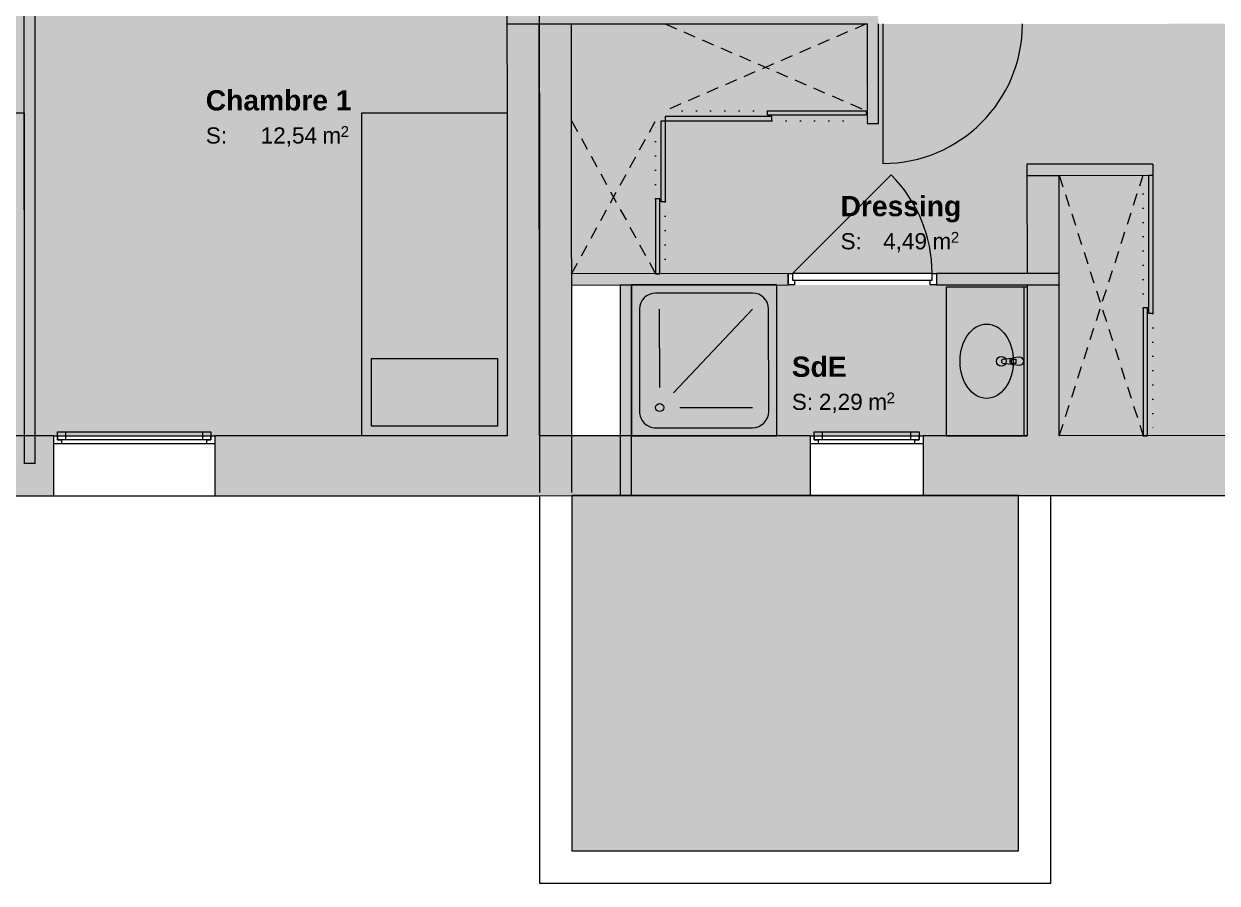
# Model space of a CAD drawing. Header units: millimetres. Extents: x 318905 to 439572, y -5133 to 105868.
# Drawn here: x 364778 to 372168, y 95008 to 100326 of the extents above; entities that cross this region are included whole.
import ezdxf

# ---------------------------------------------------------------- set-up
doc = ezdxf.new("R2010")
doc.units = ezdxf.units.MM
doc.header["$MEASUREMENT"] = 0
doc.linetypes.add('Pointillé', pattern=[88.194442, 0, -88.194442])
doc.linetypes.add('Tirets petits', pattern=[125, 75, -50])
for name, color, linetype, lineweight in [('2D - Dessins placés (Géomètre)_Stylo_No__1', 7, 'Continuous', 5), ('INTI_Agencement_Stylo_No__1', 7, 'Continuous', 5), ('INTI_Agencement_Stylo_No__142', 8, 'Continuous', 0), ('INTI_HACHURES_Stylo_No__1', 7, 'Continuous', 5), ('INTI_Mobilier_Stylo_No__1', 7, 'Continuous', 5), ('Marques & Zones_Stylo_No__1', 7, 'Continuous', 5), ('Murs ext - Périphériques_Stylo_No__1', 7, 'Continuous', 5), ('Murs ext - Périphériques_Stylo_No__41', 7, 'Continuous', 20)]:
    doc.layers.add(name, color=color, linetype=linetype, lineweight=lineweight)
doc.layers.add('INTI_Agencement', color=7, linetype='Continuous')
doc.layers.add('Marques & Zones', color=7, linetype='Continuous')
doc.layers.add('INTI_HACHURES_Stylo_No__253', color=7, linetype='Continuous', lineweight=13, true_color=0xb6d398)
doc.layers.add('INTI_Mobilier_Stylo_No__81', color=7, linetype='Continuous', lineweight=13, true_color=0x6a6a6a)
doc.styles.add('STYLE_GENERE_1', font='Arial')
doc.styles.add('STYLE_GENERE_2', font='Arial')

# ---------------------------------------------------------------- blocks, each defined once
blk = doc.blocks.new('Armoire[40]', base_point=(369994.1, 100326.1))
at = {"layer": 'INTI_Agencement_Stylo_No__1', "linetype": 'Pointillé'}
for p, q in [((369383.8, 99788.7), (368750, 99788.6)), ((369410.2, 99726), (369994.2, 99726.1))]:
    blk.add_line(p, q, dxfattribs=at)
at = {"layer": 'INTI_Agencement_Stylo_No__1', "linetype": 'Continuous'}
for p, q in [((369383.8, 99788.7), (369994.2, 99788.8)), ((369383.8, 99761.8), (369383.8, 99788.7)), ((369994.2, 99788.8), (369994.2, 99761.9)), ((369410.2, 99752.9), (368750, 99752.7)), ((368750, 99752.7), (368750, 99725.9)), ((368750, 99725.9), (369410.2, 99726)), ((369994.2, 99761.9), (369383.8, 99761.8)), ((369410.2, 99726), (369410.2, 99752.9))]:
    blk.add_line(p, q, dxfattribs=at)
at = {"layer": 'INTI_Agencement_Stylo_No__142', "linetype": 'Tirets petits'}
for p, q in [((368749.9, 100325.9), (369994.2, 99788.8)), ((369994.1, 100326.1), (368750, 99788.6))]:
    blk.add_line(p, q, dxfattribs=at)
blk = doc.blocks.new('Armoire[43]', base_point=(371190.3, 97777))
at = {"layer": 'INTI_Agencement_Stylo_No__1', "linetype": 'Pointillé'}
for p, q in [((371709.6, 98567.7), (371709.4, 99388.8)), ((371770.2, 98533.5), (371770.3, 97777.1))]:
    blk.add_line(p, q, dxfattribs=at)
at = {"layer": 'INTI_Agencement_Stylo_No__1', "linetype": 'Continuous'}
for p, q in [((371744.2, 98533.5), (371744.1, 99388.8)), ((371744.1, 99388.8), (371770, 99388.8)), ((371770, 99388.8), (371770.2, 98533.5)), ((371735.5, 98567.8), (371709.6, 98567.7)), ((371709.6, 98567.7), (371709.7, 97777.1)), ((371735.7, 97777.1), (371735.5, 98567.8)), ((371770.2, 98533.5), (371744.2, 98533.5)), ((371709.7, 97777.1), (371735.7, 97777.1))]:
    blk.add_line(p, q, dxfattribs=at)
at = {"layer": 'INTI_Agencement_Stylo_No__142', "linetype": 'Tirets petits'}
for p, q in [((371190, 99388.7), (371709.7, 97777.1)), ((371190.3, 97777), (371709.4, 99388.8))]:
    blk.add_line(p, q, dxfattribs=at)
blk = doc.blocks.new('Plan multi vasques 20[44]', base_point=(370990.2, 98238.2))
at = {"layer": 'INTI_Mobilier_Stylo_No__1', "linetype": 'Continuous'}
for p, q in [((370490.2, 98699.4), (370990.2, 98699.5)), ((370490.2, 98699.4), (370490.3, 97776.9)), ((370970.2, 98699.5), (370970.3, 97777)), ((370990.2, 98699.5), (370990.3, 97777)), ((370893.8, 98255.9), (370840.8, 98249.3)), ((370840.8, 98227.1), (370893.8, 98220.5)), ((370945.2, 98263.2), (370903.3, 98259.2)), ((370903.3, 98217.2), (370945.2, 98213.2)), ((370905.4, 98251.8), (370920.3, 98251.8)), ((370920.3, 98224.6), (370905.4, 98224.6)), ((370920.3, 98251.8), (370920.3, 98224.6)), ((370490.3, 97776.9), (370990.3, 97777))]:
    blk.add_line(p, q, dxfattribs=at)
blk.add_circle((370831.3, 98238.2), 30, dxfattribs=at)
for centre, radius, start, end in [((370842.2, 98238.2), 11.2, 97.14813, 262.87028), ((370905.2, 98238.2), 21.1, 122.78023, 237.23818), ((370905.4, 98238.2), 13.6, 90.0092, 270.0092), ((370905.2, 98238.2), 21.1, 95.17881, 122.78023), ((370905.2, 98238.2), 21.1, 237.23818, 264.8396), ((370945.2, 98238.2), 25, 270.0092, 90.0092)]:
    blk.add_arc(centre, radius, start, end, dxfattribs=at)
blk.add_ellipse((370740.2, 98238.2), major_axis=(0, 230), ratio=0.717391, dxfattribs=at)
blk = doc.blocks.new('Douche rectangulaire 20[45]', base_point=(368540.3, 97776.6))
at = {"layer": 'INTI_Mobilier_Stylo_No__81', "linetype": 'Continuous'}
for p, q in [((369440.1, 98710.2), (368540.1, 98710.1)), ((368540.1, 98710.1), (368540.3, 97776.6)), ((369290.2, 98660.2), (368690.2, 98660.1)), ((369440.3, 97776.7), (369440.1, 98710.2)), ((368590.2, 98560.1), (368590.3, 97926.6)), ((368715.3, 98076.6), (368715.2, 98560.1)), ((368801, 98042.6), (369290.2, 98560.2)), ((369390.3, 97926.7), (369390.2, 98560.2)), ((368840.3, 97951.6), (369290.3, 97951.7)), ((368540.3, 97776.6), (369440.3, 97776.7)), ((368690.3, 97826.6), (369290.3, 97826.7))]:
    blk.add_line(p, q, dxfattribs=at)
blk.add_circle((368715.3, 97951.6), 25, dxfattribs=at)
for centre, start, end in [((368690.2, 98560.1), 90.0092, 180.0092), ((369290.2, 98560.2), 0.0092, 90.0092), ((368690.3, 97926.6), 180.0092, 270.0092), ((369290.3, 97926.7), 270.0092, 0.0092)]:
    blk.add_arc(centre, 100, start, end, dxfattribs=at)
blk = doc.blocks.new('Armoire[52]', base_point=(368170.1, 98780))
at = {"layer": 'INTI_Agencement_Stylo_No__1', "linetype": 'Pointillé'}
for p, q in [((368689.5, 99244.1), (368689.4, 99726)), ((368750.1, 99224), (368750.1, 98780.1))]:
    blk.add_line(p, q, dxfattribs=at)
at = {"layer": 'INTI_Agencement_Stylo_No__1', "linetype": 'Continuous'}
for p, q in [((368724.1, 99224), (368724, 99726)), ((368724, 99726), (368750, 99726)), ((368750, 99726), (368750.1, 99224)), ((368689.5, 99244.1), (368689.5, 98780.1)), ((368715.4, 99244.1), (368689.5, 99244.1)), ((368715.5, 98780.1), (368715.4, 99244.1)), ((368750.1, 99224), (368724.1, 99224)), ((368689.5, 98780.1), (368715.5, 98780.1))]:
    blk.add_line(p, q, dxfattribs=at)
at = {"layer": 'INTI_Agencement_Stylo_No__142', "linetype": 'Tirets petits'}
for p, q in [((368170, 99725.9), (368689.5, 98780.1)), ((368170.1, 98780), (368689.4, 99726))]:
    blk.add_line(p, q, dxfattribs=at)
blk = doc.blocks.new('Lit 20[54]', base_point=(366870.6, 99776.2))
at = {"layer": 'INTI_Mobilier_Stylo_No__81', "linetype": 'Continuous'}
for p, q in [((366870.3, 97776.2), (366870.6, 99776.2)), ((366870.6, 99776.2), (367770.6, 99776)), ((367770.6, 99776), (367770.3, 97776)), ((366930.3, 97836.2), (366930.4, 98256.2)), ((366930.4, 98256.2), (367710.4, 98256)), ((367710.4, 98256), (367710.3, 97836)), ((367770.3, 97776), (366870.3, 97776.2)), ((367710.3, 97836), (366930.3, 97836.2))]:
    blk.add_line(p, q, dxfattribs=at)
blk = doc.blocks.new('Lit 20[55]', base_point=(363879, 99776.2))
at = {"layer": 'INTI_Mobilier_Stylo_No__81', "linetype": 'Continuous'}
for p, q in [((363878.7, 97776.2), (363879, 99776.2)), ((363879, 99776.2), (364779, 99776)), ((364779, 99776), (364778.7, 97776)), ((363938.7, 97836.2), (363938.8, 98256.2)), ((363938.8, 98256.2), (364718.8, 98256.1)), ((364718.8, 98256.1), (364718.7, 97836.1)), ((364778.7, 97776), (363878.7, 97776.2)), ((364718.7, 97836.1), (363938.7, 97836.2))]:
    blk.add_line(p, q, dxfattribs=at)

msp = doc.modelspace()

# ---------------------------------------------------------------- hatches: boundary and pattern name
at = {"layer": 'INTI_HACHURES_Stylo_No__253', "linetype": 'Continuous'}
msp.add_hatch(color=256, dxfattribs=at).paths.add_polyline_path([(368170.712, 95208.414), (370937.282, 95208.859), (370936.929, 97406.96), (368170.359, 97406.516)])
at = {"layer": 'Marques & Zones', "linetype": 'Continuous', "lineweight": 0, "true_color": 0xebf5fc}
for points in [[(364848.033, 101786.676), (364848.677, 97776.05), (367770.3, 97776.034), (367769.561, 102374.931), (366378.75, 102374.708), (366378.844, 101786.922)], [(361320.765, 100744.99), (361321.242, 97776.049), (364778.677, 97776.05), (364778.2, 100745.545)], [(368169.89, 100325.786), (368170.139, 98779.994), (370990.139, 98780.447), (370990.03, 99458.69), (371190.03, 99458.723), (371189.89, 100326.271), (370069.89, 100326.091), (370069.988, 99715.252), (369993.865, 99715.24), (369999.89, 100326.08)], [(371190.3, 97777.033), (375776.339, 97778.418), (375775.93, 100327.008), (372087.91, 100326.416), (371189.89, 100326.271)], [(368540.15, 98710.054), (368540.3, 97776.574), (370990.3, 97776.967), (370990.203, 98376.967), (370990.15, 98710.447)]]:
    msp.add_hatch(color=7, dxfattribs=at).paths.add_polyline_path(points)
at = {"layer": 'Murs ext - Périphériques_Stylo_No__1', "linetype": 'Continuous'}
for points in [[(364778.704, 97606.106), (364848.704, 97606.117), (364848.181, 100866.676), (364778.181, 100866.664)], [(367769.879, 100395.722), (367769.89, 100325.722), (367969.89, 100325.754), (367969.879, 100395.754)], [(368169.89, 100325.786), (368169.879, 100395.786), (367969.879, 100395.754), (367969.89, 100325.754)], [(368169.89, 100325.786), (370069.89, 100326.091), (370069.879, 100396.091), (368169.879, 100395.786)], [(367769.89, 100325.722), (367770.3, 97776.034), (367970.359, 97406.033), (367969.89, 100325.754)], [(367969.89, 100325.754), (367970.356, 97426.197), (368170.356, 97426.229), (368169.89, 100325.786)], [(369999.89, 100326.08), (369999.989, 99709.615), (370069.989, 99709.626), (370069.89, 100326.091)], [(371190.041, 99388.723), (371770.041, 99388.816), (371770.03, 99458.816), (370990.03, 99458.69)], [(370990.03, 99458.69), (370990.041, 99388.69), (371190.041, 99388.723)], [(370990.041, 99388.69), (370990.139, 98780.447), (371190.139, 98780.479), (371190.041, 99388.723)], [(368170.139, 98779.994), (368170.15, 98709.994), (369510.239, 98710.21), (369510.228, 98780.21)], [(370430.228, 98780.357), (370430.239, 98710.357), (370990.15, 98710.447), (370990.139, 98780.447)], [(370990.139, 98780.447), (370990.15, 98710.447), (371190.15, 98710.479), (371190.139, 98780.479)], [(368470.15, 98710.043), (368470.359, 97406.518), (368540.359, 97406.53), (368540.15, 98710.054)], [(370990.15, 98710.447), (370990.3, 97776.967), (371190.3, 97777.028), (371190.15, 98710.479)], [(363960.831, 97776.043), (363960.83, 97406.043), (364960.83, 97406.041), (364960.831, 97776.041)], [(365960.831, 97776.038), (365960.83, 97406.038), (367970.359, 97406.033), (367770.3, 97776.034)], [(367970.3, 97776.052), (367970.359, 97406.052), (369646.496, 97406.56), (369646.384, 97776.56)], [(370346.384, 97776.772), (370346.496, 97406.772), (373452.762, 97407.714), (373452.649, 97777.714)]]:
    msp.add_hatch(color=256, dxfattribs=at).paths.add_polyline_path(points)

# ---------------------------------------------------------------- linework, layer by layer
at = {"layer": '2D - Dessins placés (Géomètre)_Stylo_No__1', "linetype": 'Continuous', "flags": 128}
msp.add_lwpolyline([(367970.359, 97406.033), (367970.744, 95008.398), (371137.314, 95008.662), (371136.929, 97406.551)], dxfattribs=at)
at = {"layer": 'INTI_HACHURES_Stylo_No__1', "linetype": 'Continuous', "flags": 128}
msp.add_lwpolyline([(368170.712, 95208.414), (370937.282, 95208.859), (370936.929, 97406.96), (368170.359, 97406.516)], close=True, dxfattribs=at)
at = {"layer": 'Murs ext - Périphériques_Stylo_No__1', "linetype": 'Continuous'}
for p, q in [((370097.89, 100326.096), (370098.029, 99462.096)), ((369538.228, 98780.214), (370149.07, 99391.252)), ((369510.228, 98780.21), (369538.228, 98780.214)), ((369510.239, 98710.21), (369510.228, 98780.21)), ((369510.228, 98780.21), (369510.239, 98710.21)), ((369510.228, 98780.21), (369510.239, 98710.21)), ((370402.228, 98780.353), (369538.228, 98780.214)), ((369538.228, 98780.214), (369538.235, 98740.214)), ((369538.228, 98780.214), (369538.235, 98740.214)), ((369538.235, 98740.214), (370402.235, 98740.353)), ((369538.235, 98740.214), (369550.235, 98740.216)), ((369550.235, 98740.216), (369550.239, 98710.216)), ((370390.235, 98740.351), (370402.235, 98740.353)), ((370390.239, 98710.351), (370390.235, 98740.351)), ((370402.228, 98780.353), (370430.228, 98780.357)), ((370402.235, 98740.353), (370402.228, 98780.353)), ((370402.235, 98740.353), (370402.228, 98780.353)), ((370430.228, 98780.357), (370430.239, 98710.357)), ((370430.228, 98780.357), (370430.239, 98710.357)), ((370430.228, 98780.357), (370430.239, 98710.357)), ((369550.239, 98710.216), (369510.239, 98710.21)), ((370430.239, 98710.357), (370390.239, 98710.351)), ((364960.831, 97776.041), (365960.831, 97776.038)), ((364960.831, 97776.041), (364985.831, 97776.041)), ((364960.831, 97776.041), (364960.831, 97726.041)), ((364960.831, 97776.041), (364960.831, 97726.041)), ((364985.831, 97801.041), (365035.831, 97801.04)), ((364985.831, 97751.041), (364985.831, 97801.041)), ((364985.831, 97776.041), (364985.831, 97751.041)), ((365035.831, 97801.04), (365885.831, 97801.038)), ((365035.831, 97801.04), (365035.831, 97751.04)), ((365035.831, 97801.04), (365885.831, 97801.038)), ((365035.831, 97776.04), (365885.831, 97776.038)), ((365885.831, 97751.038), (365885.831, 97801.038)), ((365885.831, 97801.038), (365935.831, 97801.038)), ((365935.831, 97801.038), (365935.831, 97751.038)), ((365935.831, 97751.038), (365935.831, 97776.038)), ((365935.831, 97776.038), (365960.831, 97776.038)), ((365960.831, 97776.038), (365960.831, 97726.038)), ((365960.831, 97776.038), (365960.831, 97726.038)), ((369646.384, 97776.56), (370346.384, 97776.772)), ((369646.384, 97776.56), (369671.384, 97776.568)), ((369646.384, 97776.56), (369646.399, 97726.56)), ((369646.384, 97776.56), (369646.399, 97726.56)), ((369671.377, 97801.568), (369721.377, 97801.583)), ((369671.392, 97751.568), (369671.377, 97801.568)), ((369671.384, 97776.568), (369671.392, 97751.568)), ((369721.377, 97801.583), (370271.377, 97801.75)), ((369721.377, 97801.583), (370271.377, 97801.75)), ((369721.377, 97801.583), (369721.392, 97751.583)), ((369721.384, 97776.583), (370271.384, 97776.75)), ((370271.377, 97801.75), (370321.377, 97801.765)), ((370271.392, 97751.75), (370271.377, 97801.75)), ((370321.377, 97801.765), (370321.392, 97751.765)), ((370321.384, 97776.765), (370346.384, 97776.772)), ((370321.392, 97751.765), (370321.384, 97776.765)), ((370346.384, 97776.772), (370346.399, 97726.772)), ((370346.384, 97776.772), (370346.399, 97726.772)), ((364960.831, 97726.041), (364960.83, 97406.041)), ((365010.831, 97726.041), (364960.831, 97726.041)), ((364985.831, 97751.041), (365010.831, 97751.041)), ((365035.831, 97751.04), (364985.831, 97751.041)), ((365010.831, 97751.041), (365010.831, 97726.041)), ((365910.831, 97726.038), (365010.831, 97726.041)), ((365885.831, 97751.038), (365035.831, 97751.04)), ((365935.831, 97751.038), (365885.831, 97751.038)), ((365910.831, 97726.038), (365910.831, 97751.038)), ((365910.831, 97751.038), (365935.831, 97751.038)), ((365960.831, 97726.038), (365910.831, 97726.038)), ((365960.831, 97726.038), (365960.83, 97406.038)), ((369696.399, 97726.575), (369646.399, 97726.56)), ((369646.399, 97726.56), (369646.496, 97406.56)), ((369721.392, 97751.583), (369671.392, 97751.568)), ((369671.392, 97751.568), (369696.392, 97751.575)), ((369696.392, 97751.575), (369696.399, 97726.575)), ((370296.399, 97726.757), (369696.399, 97726.575)), ((370271.392, 97751.75), (369721.392, 97751.583)), ((370321.392, 97751.765), (370271.392, 97751.75)), ((370296.392, 97751.757), (370321.392, 97751.765)), ((370296.399, 97726.757), (370296.392, 97751.757)), ((370346.399, 97726.772), (370296.399, 97726.757)), ((370346.399, 97726.772), (370346.496, 97406.772)), ((364960.83, 97406.041), (365960.83, 97406.038)), ((369646.496, 97406.56), (370346.496, 97406.772))]:
    msp.add_line(p, q, dxfattribs=at)
for centre, start, end in [((370097.89, 100326.096), 270.0092022, 0.0092022), ((369538.228, 98780.214), 0.0092022, 45.0092022)]:
    msp.add_arc(centre, 864, start, end, dxfattribs=at)
at = {"layer": 'Murs ext - Périphériques_Stylo_No__41', "linetype": 'Continuous'}
for p, q in [((367769.89, 100325.722), (367969.89, 100325.754)), ((367969.89, 100325.754), (368169.89, 100325.786)), ((370990.041, 99388.69), (371190.041, 99388.723)), ((369510.228, 98780.21), (369510.239, 98710.21)), ((370430.228, 98780.357), (370430.239, 98710.357)), ((371190.139, 98780.479), (370990.139, 98780.447)), ((370990.15, 98710.447), (371190.15, 98710.479)), ((364960.831, 97776.041), (364960.831, 97726.041)), ((365960.831, 97776.038), (365960.831, 97726.038)), ((369646.384, 97776.56), (369646.399, 97726.56)), ((370346.384, 97776.772), (370346.399, 97726.772)), ((364960.831, 97726.041), (364960.83, 97406.041)), ((365960.831, 97726.038), (365960.83, 97406.038)), ((369646.399, 97726.56), (369646.496, 97406.56)), ((370346.399, 97726.772), (370346.496, 97406.772))]:
    msp.add_line(p, q, dxfattribs=at)
at = {"layer": 'Murs ext - Périphériques_Stylo_No__41', "linetype": 'Continuous', "flags": 128}
for points in [[(367769.561, 102374.931), (367770.3, 97776.034)], [(367969.561, 102374.963), (367970.356, 97426.197)], [(364848.704, 97606.117), (364848.181, 100866.676)], [(364778.2, 100745.545), (364778.704, 97606.106)], [(367970.3, 97776.052), (367969.89, 100325.754)], [(368169.89, 100325.786), (369999.89, 100326.08)], [(368170.356, 97426.229), (368169.89, 100325.786)], [(369999.89, 100326.08), (369999.989, 99709.615)], [(370069.989, 99709.626), (370069.89, 100326.091)], [(369999.989, 99709.615), (370069.989, 99709.626)], [(371770.03, 99458.816), (370990.03, 99458.69)], [(370990.03, 99458.69), (370990.041, 99388.69)], [(371770.03, 99458.816), (371770.041, 99388.816)], [(370990.041, 99388.69), (370990.139, 98780.447)], [(371190.041, 99388.723), (371770.041, 99388.816)], [(371190.3, 97777.028), (371190.041, 99388.723)], [(369510.228, 98780.21), (368170.139, 98779.994)], [(368170.139, 98779.994), (368170.15, 98709.994)], [(370990.139, 98780.447), (370430.228, 98780.357)], [(368170.15, 98709.994), (369510.239, 98710.21)], [(368540.15, 98710.054), (368470.15, 98710.043)], [(368470.15, 98710.043), (368470.359, 97406.518)], [(368540.359, 97406.53), (368540.15, 98710.054)], [(370430.239, 98710.357), (370990.15, 98710.447)], [(370990.15, 98710.447), (370990.3, 97776.967)], [(364960.831, 97776.041), (363960.831, 97776.043)], [(367770.3, 97776.034), (365960.831, 97776.038)], [(369646.384, 97776.56), (367970.3, 97776.052)], [(370990.3, 97776.967), (370346.384, 97776.772)], [(373452.649, 97777.714), (371190.3, 97777.028)], [(364848.704, 97606.117), (364778.704, 97606.106)], [(363960.83, 97406.043), (364960.83, 97406.041)], [(365960.83, 97406.038), (367970.359, 97406.033)], [(367970.359, 97406.052), (369646.496, 97406.56)], [(368470.359, 97406.518), (368540.359, 97406.53)], [(370346.496, 97406.772), (373452.762, 97407.714)]]:
    msp.add_lwpolyline(points, dxfattribs=at)

# ---------------------------------------------------------------- block references
at = {"layer": 'INTI_Agencement', "color": 104, "linetype": 'Continuous', "lineweight": 5, "true_color": 0x029e21}
for name, p in [('Armoire[40]', (369994.075, 100326.079)), ('Armoire[52]', (368170.139, 98779.996)), ('Armoire[43]', (371190.3, 97777.03))]:
    msp.add_blockref(name, p, dxfattribs=at)
at = {"layer": 'INTI_Mobilier_Stylo_No__1', "linetype": 'Continuous'}
msp.add_blockref('Plan multi vasques 20[44]', (370990.226, 98238.212), dxfattribs=at)
at = {"layer": 'INTI_Mobilier_Stylo_No__81', "linetype": 'Continuous'}
for name, p in [('Lit 20[55]', (363879.008, 99776.19)), ('Lit 20[54]', (366870.631, 99776.183)), ('Douche rectangulaire 20[45]', (368540.3, 97776.574))]:
    msp.add_blockref(name, p, dxfattribs=at)

# ---------------------------------------------------------------- texts
at = {"layer": 'Marques & Zones_Stylo_No__1', "linetype": 'Continuous', "attachment_point": 1, "rotation": 0.0092022}
for s, insert, char_height, style in [('\\A1;{\\pql;\\pt0;\\fArial|b1|i0|c0|p34;Chambre 1}', (365904.367, 99915.541), 125, 'STYLE_GENERE_1'), ('\\A1;{\\pql;\\fArial|b0|i0|c0|p34;2}', (366739.577, 99693.295), 66.66667, 'STYLE_GENERE_2'), ('\\A1;{\\pql;\\pt0;\\fArial|b0|i0|c0|p34;S: }', (365904.404, 99685.541), 100, 'STYLE_GENERE_2'), ('\\A1;{\\pql;\\fArial|b0|i0|c0|p34;12,54}', (366244.042, 99685.596), 100, 'STYLE_GENERE_2'), ('\\A1;{\\pql;\\fArial|b0|i0|c0|p34; m}', (366587.234, 99685.651), 100, 'STYLE_GENERE_2'), ('\\A1;{\\pql;\\pt0;\\fArial|b1|i0|c0|p34;Dressing}', (369835.464, 99260.806), 125, 'STYLE_GENERE_1'), ('\\A1;{\\pql;\\pt0;\\fArial|b0|i0|c0|p34;S: }', (369835.501, 99030.806), 100, 'STYLE_GENERE_2'), ('\\A1;{\\pql;\\fArial|b0|i0|c0|p34;4,49}', (370098.981, 99030.848), 100, 'STYLE_GENERE_2'), ('\\A1;{\\pql;\\fArial|b0|i0|c0|p34;2}', (370518.245, 99038.534), 66.66667, 'STYLE_GENERE_2'), ('\\A1;{\\pql;\\fArial|b0|i0|c0|p34; m}', (370365.902, 99030.891), 100, 'STYLE_GENERE_2'), ('\\A1;{\\pql;\\pt0;\\fArial|b1|i0|c0|p34;SdE}', (369533.39, 98266.937), 125, 'STYLE_GENERE_1'), ('\\A1;{\\pql;\\pt0;\\fArial|b0|i0|c0|p34;S: }', (369533.427, 98036.937), 100, 'STYLE_GENERE_2'), ('\\A1;{\\pql;\\fArial|b0|i0|c0|p34;2,29}', (369701.105, 98036.964), 100, 'STYLE_GENERE_2'), ('\\A1;{\\pql;\\fArial|b0|i0|c0|p34; m}', (369968.026, 98037.007), 100, 'STYLE_GENERE_2'), ('\\A1;{\\pql;\\fArial|b0|i0|c0|p34;2}', (370120.369, 98044.65), 66.66667, 'STYLE_GENERE_2')]:
    msp.add_mtext(s, dxfattribs=dict(at, insert=insert, char_height=char_height, style=style))

doc.saveas('drawing.dxf')
